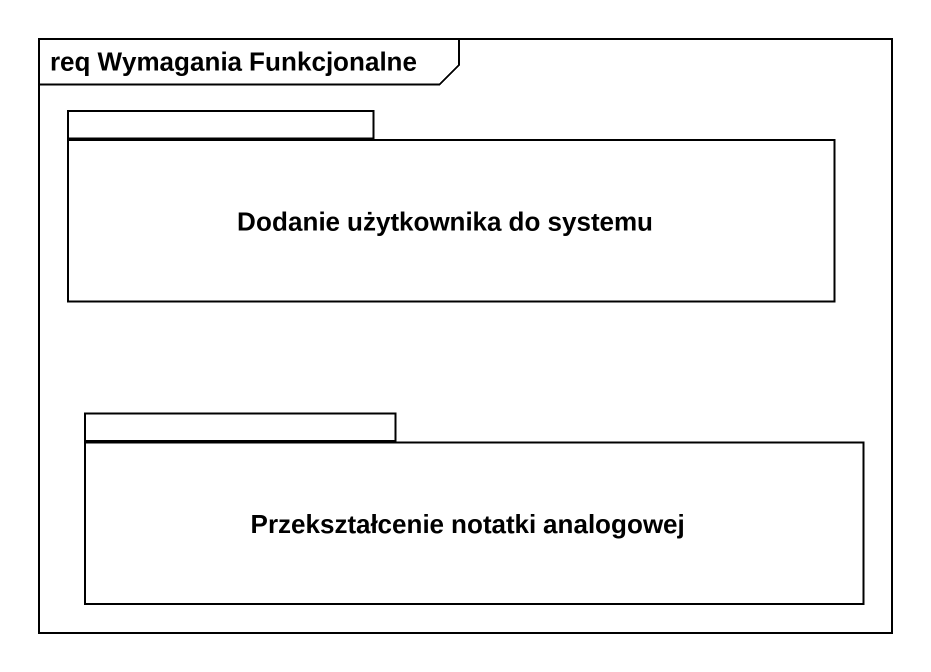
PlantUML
@startuml
mainframe req Wymagania Funkcjonalne
package "Dodanie użytkownika do systemu" as Dodanie_użytkownika_do {
}
package "Przekształcenie notatki analogowej" as Przekształcenie_notatki {
}
@enduml
